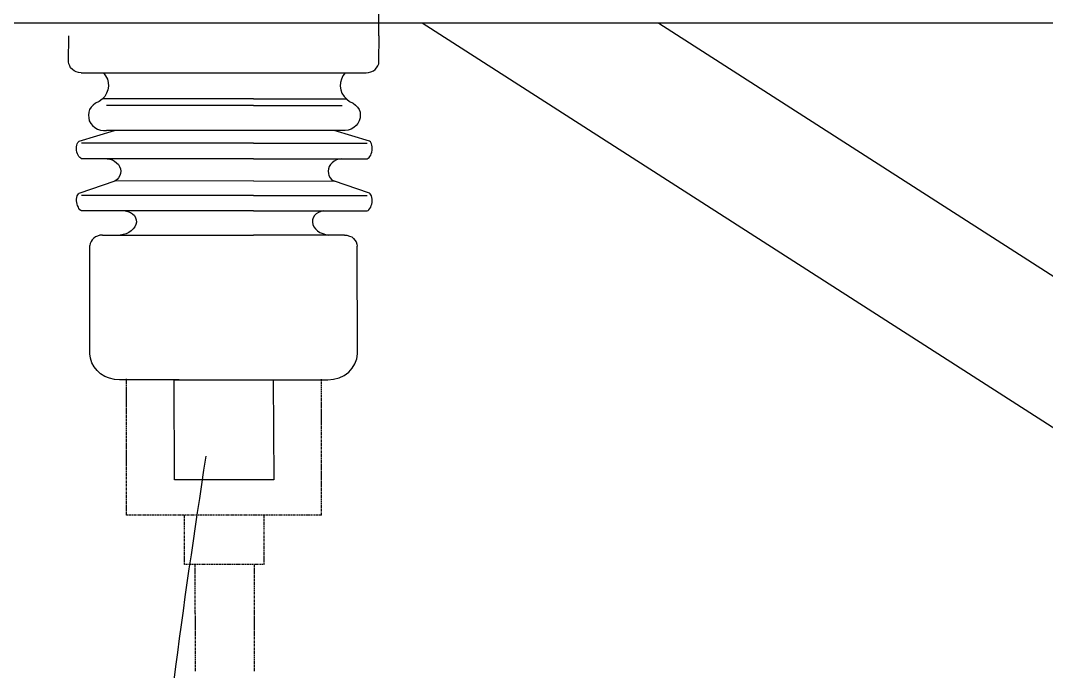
# Model space of a CAD drawing. Header units: millimetres. Extents: x 168 to 394, y 129 to 255.
# Drawn here: x 170.352 to 170.954, y 231.976 to 232.357 of the extents above; entities that cross this region are included whole.
import ezdxf

# ---------------------------------------------------------------- set-up
doc = ezdxf.new("R2010")
doc.units = ezdxf.units.MM
doc.layers.add('Redes', color=3, linetype='Continuous', lineweight=25)
doc.layers.add('Vestida del Poste', color=6, linetype='Continuous', lineweight=25)

# ---------------------------------------------------------------- blocks, each defined once
blk = doc.blocks.new('A$C68940962')
at = {"color": 1}
for p, q in [((0.6207, -0.4724), (0.6207, 0.3301)), ((-0.6219, -0.6029), (-0.6207, -0.4724)), ((0.6207, -0.4724), (0.6195, -0.6029)), ((-0.6207, -0.6136), (-0.6219, -0.6029)), ((-0.6172, -0.6231), (-0.6207, -0.6136)), ((0.6172, -0.6231), (0.6207, -0.6136)), ((0.6207, -0.6136), (0.6207, -0.6029)), ((-0.6136, -0.6338), (-0.6172, -0.6231)), ((-0.6065, -0.6421), (-0.6136, -0.6338)), ((-0.5993, -0.648), (-0.6065, -0.6421)), ((-0.591, -0.6539), (-0.5993, -0.648)), ((-0.5815, -0.6563), (-0.591, -0.6539)), ((-0.5709, -0.6575), (-0.5815, -0.6563)), ((-0.5709, -0.6575), (0, -0.6575)), ((0, -0.6575), (0.5709, -0.6575)), ((0.5709, -0.6575), (0.5804, -0.6563)), ((0.5804, -0.6563), (0.5899, -0.6539)), ((0.5899, -0.6539), (0.5993, -0.648)), ((0.5993, -0.648), (0.6065, -0.6421)), ((0.6065, -0.6421), (0.6124, -0.6338)), ((0.6124, -0.6338), (0.6172, -0.6231)), ((-0.4819, -0.6587), (-0.4735, -0.6729)), ((-0.4735, -0.6729), (-0.4664, -0.6895)), ((-0.4664, -0.6895), (-0.4629, -0.7073)), ((0.4712, -0.6895), (0.4676, -0.7073)), ((0.4771, -0.6729), (0.4712, -0.6895)), ((0.4866, -0.6587), (0.4771, -0.6729)), ((-0.4617, -0.7252), (-0.4641, -0.743)), ((-0.4629, -0.7073), (-0.4617, -0.7252)), ((0.4676, -0.7073), (0.4664, -0.7252)), ((0.4664, -0.7252), (0.4688, -0.743)), ((-0.4771, -0.7762), (-0.4878, -0.7904)), ((-0.47, -0.7608), (-0.4771, -0.7762)), ((-0.4641, -0.743), (-0.47, -0.7608)), ((0.4688, -0.743), (0.4735, -0.7608)), ((0.4735, -0.7608), (0.4819, -0.7762)), ((0.4819, -0.7762), (0.4925, -0.7904)), ((-0.5234, -0.8201), (-0.5317, -0.8308)), ((-0.5139, -0.8106), (-0.5234, -0.8201)), ((-0.4997, -0.8023), (-0.5139, -0.8106)), ((-0.4878, -0.7904), (-0.4997, -0.8023)), ((0.1187, -0.7881), (-0.4854, -0.7881)), ((0.1187, -0.8213), (-0.47, -0.8213)), ((0.1187, -0.7881), (0.4902, -0.7881)), ((0.1187, -0.8213), (0.4747, -0.8213)), ((0.4925, -0.7904), (0.5044, -0.8023)), ((0.5044, -0.8023), (0.5186, -0.8106)), ((0.5186, -0.8106), (0.5281, -0.8201)), ((0.5281, -0.8201), (0.5364, -0.8308)), ((-0.5412, -0.8557), (-0.5424, -0.8699)), ((-0.5376, -0.8426), (-0.5412, -0.8557)), ((-0.5317, -0.8308), (-0.5376, -0.8426)), ((0.5364, -0.8308), (0.5424, -0.8426)), ((0.5424, -0.8426), (0.5459, -0.8557)), ((0.5459, -0.8557), (0.5471, -0.8699)), ((-0.5424, -0.8699), (-0.5412, -0.8842)), ((-0.5412, -0.8842), (-0.5388, -0.8984)), ((-0.5388, -0.8984), (-0.5329, -0.9115)), ((0.5424, -0.8984), (0.5376, -0.9115)), ((0.5459, -0.8842), (0.5424, -0.8984)), ((0.5471, -0.8699), (0.5459, -0.8842)), ((-0.5329, -0.9115), (-0.5258, -0.9222)), ((-0.5258, -0.9222), (-0.5163, -0.9328)), ((-0.5163, -0.9328), (-0.5056, -0.94)), ((-0.5056, -0.94), (-0.4937, -0.9447)), ((-0.4937, -0.9447), (-0.4819, -0.9471)), ((0.4985, -0.9447), (0.4866, -0.9471)), ((0.5103, -0.94), (0.4985, -0.9447)), ((0.521, -0.9328), (0.5103, -0.94)), ((0.5305, -0.9222), (0.521, -0.9328)), ((0.5376, -0.9115), (0.5305, -0.9222)), ((-0.5792, -1.0005), (-0.4379, -0.9471)), ((-0.4819, -0.9471), (-0.47, -0.9471)), ((0.1187, -0.9471), (-0.47, -0.9471)), ((0.4747, -0.9471), (0.1187, -0.9471)), ((0.5839, -1.0005), (0.4427, -0.9471)), ((0.4866, -0.9471), (0.4747, -0.9471)), ((-0.5899, -1.029), (-0.5887, -1.0207)), ((-0.5887, -1.0207), (-0.5875, -1.0136)), ((-0.5875, -1.0136), (-0.5851, -1.0076)), ((-0.5851, -1.0076), (-0.5827, -1.0029)), ((-0.5827, -1.0029), (-0.5792, -1.0005)), ((0.1187, -1.0112), (-0.5697, -1.0112)), ((0.1187, -1.0112), (0.5744, -1.0112)), ((0.5875, -1.0029), (0.5839, -1.0005)), ((0.5899, -1.0076), (0.5875, -1.0029)), ((0.5922, -1.0136), (0.5899, -1.0076)), ((0.5934, -1.0207), (0.5922, -1.0136)), ((0.5946, -1.029), (0.5934, -1.0207)), ((-0.5899, -1.0373), (-0.5899, -1.029)), ((-0.5899, -1.0456), (-0.5899, -1.0373)), ((-0.5887, -1.0551), (-0.5899, -1.0456)), ((-0.5863, -1.0634), (-0.5887, -1.0551)), ((-0.5839, -1.0705), (-0.5863, -1.0634)), ((0.5887, -1.0705), (0.591, -1.0634)), ((0.591, -1.0634), (0.5934, -1.0551)), ((0.5934, -1.0551), (0.5946, -1.0456)), ((0.5946, -1.0373), (0.5946, -1.029)), ((0.5946, -1.0456), (0.5946, -1.0373)), ((-0.5804, -1.0765), (-0.5839, -1.0705)), ((-0.5768, -1.0824), (-0.5804, -1.0765)), ((-0.5732, -1.0859), (-0.5768, -1.0824)), ((-0.5697, -1.0883), (-0.5732, -1.0859)), ((0.1187, -1.0883), (-0.5697, -1.0883)), ((-0.4676, -1.0883), (-0.4569, -1.0907)), ((-0.4569, -1.0907), (-0.4462, -1.0943)), ((-0.4462, -1.0943), (-0.4379, -1.1002)), ((-0.4379, -1.1002), (-0.4296, -1.1085)), ((-0.4296, -1.1085), (-0.4225, -1.118)), ((0.1187, -1.0883), (0.5744, -1.0883)), ((0.4344, -1.1085), (0.4273, -1.1168)), ((0.4427, -1.1002), (0.4344, -1.1085)), ((0.4522, -1.0943), (0.4427, -1.1002)), ((0.4617, -1.0907), (0.4522, -1.0943)), ((0.4724, -1.0883), (0.4617, -1.0907)), ((0.5744, -1.0883), (0.578, -1.0859)), ((0.578, -1.0859), (0.5827, -1.0824)), ((0.5827, -1.0824), (0.5851, -1.0765)), ((0.5851, -1.0765), (0.5887, -1.0705)), ((-0.4225, -1.118), (-0.4178, -1.1275)), ((-0.4178, -1.1275), (-0.4142, -1.1394)), ((-0.4142, -1.1394), (-0.413, -1.15)), ((-0.413, -1.15), (-0.4142, -1.1619)), ((0.419, -1.1382), (0.4178, -1.15)), ((0.4178, -1.15), (0.419, -1.1619)), ((0.4225, -1.1275), (0.419, -1.1382)), ((0.4273, -1.1168), (0.4225, -1.1275)), ((-0.4273, -1.1916), (-0.4356, -1.1987)), ((-0.4213, -1.1833), (-0.4273, -1.1916)), ((-0.4166, -1.1726), (-0.4213, -1.1833)), ((-0.4142, -1.1619), (-0.4166, -1.1726)), ((0.419, -1.1619), (0.4213, -1.1726)), ((0.4213, -1.1726), (0.4261, -1.1833)), ((0.4261, -1.1833), (0.432, -1.1916)), ((0.432, -1.1916), (0.4391, -1.1987)), ((-0.5792, -1.2604), (-0.4356, -1.1987)), ((0.1187, -1.1987), (-0.4379, -1.1999)), ((0.1187, -1.1987), (0.4427, -1.1999)), ((0.5839, -1.2604), (0.4391, -1.1987)), ((-0.5875, -1.2747), (-0.5851, -1.2687)), ((-0.5851, -1.2687), (-0.5827, -1.264)), ((-0.5827, -1.264), (-0.5792, -1.2604)), ((0.1187, -1.2723), (-0.5697, -1.2723)), ((0.1187, -1.2723), (0.5744, -1.2723)), ((0.5863, -1.264), (0.5839, -1.2604)), ((0.5899, -1.2687), (0.5863, -1.264)), ((0.5922, -1.2747), (0.5899, -1.2687)), ((-0.5899, -1.2901), (-0.5887, -1.2818)), ((-0.5899, -1.2984), (-0.5899, -1.2901)), ((-0.5887, -1.3067), (-0.5899, -1.2984)), ((-0.5887, -1.2818), (-0.5875, -1.2747)), ((-0.5875, -1.315), (-0.5887, -1.3067)), ((-0.5863, -1.3233), (-0.5875, -1.315)), ((0.591, -1.3233), (0.5934, -1.315)), ((0.5934, -1.2818), (0.5922, -1.2747)), ((0.5946, -1.2901), (0.5934, -1.2818)), ((0.5934, -1.315), (0.5946, -1.3067)), ((0.5946, -1.2984), (0.5946, -1.2901)), ((0.5946, -1.3067), (0.5946, -1.2984)), ((-0.5827, -1.3316), (-0.5863, -1.3233)), ((-0.5804, -1.3376), (-0.5827, -1.3316)), ((-0.5768, -1.3435), (-0.5804, -1.3376)), ((-0.5732, -1.3471), (-0.5768, -1.3435)), ((-0.5697, -1.3494), (-0.5732, -1.3471)), ((0.1187, -1.3494), (-0.5697, -1.3494)), ((-0.3952, -1.3494), (-0.3845, -1.353)), ((-0.3845, -1.353), (-0.3739, -1.3577)), ((0.1187, -1.3494), (0.5744, -1.3494)), ((0.3893, -1.353), (0.3798, -1.3577)), ((0.4011, -1.3494), (0.3893, -1.353)), ((0.5744, -1.3494), (0.578, -1.3471)), ((0.578, -1.3471), (0.5815, -1.3435)), ((0.5815, -1.3435), (0.5851, -1.3376)), ((0.5851, -1.3376), (0.5887, -1.3316)), ((0.5887, -1.3316), (0.591, -1.3233)), ((-0.3739, -1.3577), (-0.3655, -1.3649)), ((-0.3655, -1.3649), (-0.3584, -1.3732)), ((-0.3584, -1.3732), (-0.3537, -1.3838)), ((-0.3537, -1.3838), (-0.3513, -1.3945)), ((-0.3513, -1.3945), (-0.3501, -1.4064)), ((0.356, -1.3945), (0.3549, -1.4064)), ((0.3584, -1.3838), (0.356, -1.3945)), ((0.3632, -1.3732), (0.3584, -1.3838)), ((0.3703, -1.3649), (0.3632, -1.3732)), ((0.3798, -1.3577), (0.3703, -1.3649)), ((-0.356, -1.4289), (-0.3632, -1.4396)), ((-0.3525, -1.4183), (-0.356, -1.4289)), ((-0.3501, -1.4064), (-0.3525, -1.4183)), ((0.3549, -1.4064), (0.3572, -1.4171)), ((0.3572, -1.4171), (0.3608, -1.4289)), ((0.3608, -1.4289), (0.3679, -1.4396)), ((-0.5139, -1.48), (-0.521, -1.4859)), ((-0.5056, -1.4752), (-0.5139, -1.48)), ((-0.4961, -1.4717), (-0.5056, -1.4752)), ((-0.4866, -1.4705), (-0.4961, -1.4717)), ((-0.4866, -1.4705), (-0.1163, -1.4705)), ((-0.4842, -1.4705), (0.1187, -1.4705)), ((-0.4035, -1.4681), (-0.4154, -1.4705)), ((-0.3917, -1.4645), (-0.4035, -1.4681)), ((-0.381, -1.4574), (-0.3917, -1.4645)), ((-0.3715, -1.4491), (-0.381, -1.4574)), ((-0.3632, -1.4396), (-0.3715, -1.4491)), ((0.4842, -1.4705), (0.1187, -1.4705)), ((0.3679, -1.4396), (0.375, -1.4491)), ((0.375, -1.4491), (0.3845, -1.4574)), ((0.3845, -1.4574), (0.3964, -1.4634)), ((0.3964, -1.4634), (0.4071, -1.4681)), ((0.4071, -1.4681), (0.4201, -1.4705)), ((0.4842, -1.4705), (0.4937, -1.4717)), ((0.4937, -1.4717), (0.5032, -1.4752)), ((0.5032, -1.4752), (0.5127, -1.48)), ((0.5127, -1.48), (0.5198, -1.4871)), ((-0.5353, -1.5132), (-0.5364, -1.5227)), ((-0.5317, -1.5025), (-0.5353, -1.5132)), ((-0.527, -1.4942), (-0.5317, -1.5025)), ((-0.521, -1.4859), (-0.527, -1.4942)), ((0.5198, -1.4871), (0.5258, -1.4954)), ((0.5258, -1.4954), (0.5305, -1.5049)), ((0.5305, -1.5049), (0.5329, -1.5156)), ((0.5329, -1.5156), (0.5341, -1.5263)), ((-0.5364, -2.0651), (-0.5364, -1.5227)), ((0.5353, -2.0651), (0.5341, -1.5263)), ((-0.5341, -2.0876), (-0.5364, -2.0651)), ((-0.5293, -2.1102), (-0.5341, -2.0876)), ((0.5258, -2.1149), (0.5329, -2.09)), ((0.5329, -2.09), (0.5353, -2.0651)), ((-0.5198, -2.1304), (-0.5293, -2.1102)), ((-0.508, -2.1482), (-0.5198, -2.1304)), ((0.5008, -2.1565), (0.5151, -2.1375)), ((0.5151, -2.1375), (0.5258, -2.1149)), ((-0.4937, -2.1648), (-0.508, -2.1482)), ((-0.4771, -2.1778), (-0.4937, -2.1648)), ((-0.4581, -2.1873), (-0.4771, -2.1778)), ((0.4629, -2.185), (0.483, -2.1731)), ((0.483, -2.1731), (0.5008, -2.1565)), ((-0.4379, -2.1933), (-0.4581, -2.1873)), ((-0.4178, -2.1956), (-0.4379, -2.1933)), ((-0.1792, -2.1956), (-0.4178, -2.1956)), ((-0.3893, -2.1956), (-0.3893, -2.1909)), ((-0.3893, -2.2016), (-0.3893, -2.198)), ((-0.3893, -2.2087), (-0.3893, -2.2039)), ((-0.3893, -2.2158), (-0.3893, -2.2111)), ((-0.3893, -2.2217), (-0.3893, -2.2182)), ((-0.197, -2.6965), (-0.1994, -2.1956)), ((-0.1994, -2.1956), (0.1199, -2.1956)), ((0.1199, -2.1956), (0.1982, -2.1956)), ((0.178, -2.1956), (0.4166, -2.1956)), ((0.1982, -2.1956), (0.2006, -2.6965)), ((0.3917, -2.1956), (0.3917, -2.1921)), ((0.3917, -2.2028), (0.3917, -2.198)), ((0.3917, -2.2087), (0.3917, -2.2051)), ((0.3917, -2.2158), (0.3917, -2.2111)), ((0.3917, -2.2229), (0.3917, -2.2182)), ((0.4166, -2.1956), (0.4403, -2.1921)), ((0.4403, -2.1921), (0.4629, -2.185)), ((-0.3893, -2.2289), (-0.3893, -2.2241)), ((-0.3893, -2.2348), (-0.3893, -2.2312)), ((-0.3893, -2.2419), (-0.3893, -2.2372)), ((-0.3893, -2.249), (-0.3893, -2.2443)), ((-0.3893, -2.255), (-0.3893, -2.2502)), ((-0.3893, -2.2621), (-0.3893, -2.2573)), ((0.3917, -2.2289), (0.3917, -2.2253)), ((0.3917, -2.236), (0.3917, -2.2312)), ((0.3917, -2.2419), (0.3917, -2.2384)), ((0.3917, -2.249), (0.3917, -2.2443)), ((0.3917, -2.2562), (0.3917, -2.2514)), ((0.3917, -2.2621), (0.3917, -2.2585)), ((-0.3893, -2.268), (-0.3893, -2.2645)), ((-0.3893, -2.2752), (-0.3893, -2.2704)), ((-0.3893, -2.2823), (-0.3893, -2.2775)), ((-0.3893, -2.2882), (-0.3893, -2.2835)), ((-0.3893, -2.2953), (-0.3893, -2.2906)), ((-0.3893, -2.3013), (-0.3893, -2.2977)), ((0.3917, -2.2692), (0.3917, -2.2645)), ((0.3917, -2.2752), (0.3917, -2.2716)), ((0.3917, -2.2823), (0.3917, -2.2775)), ((0.3917, -2.2894), (0.3917, -2.2846)), ((0.3917, -2.2953), (0.3917, -2.2906)), ((0.3917, -2.3024), (0.3917, -2.2977)), ((-0.3893, -2.3084), (-0.3893, -2.3036)), ((-0.3893, -2.3155), (-0.3893, -2.3108)), ((-0.3893, -2.3214), (-0.3893, -2.3167)), ((-0.3893, -2.3286), (-0.3893, -2.3238)), ((-0.3893, -2.3345), (-0.3893, -2.3309)), ((-0.3893, -2.3416), (-0.3893, -2.3369)), ((0.3917, -2.3084), (0.3917, -2.3048)), ((0.3917, -2.3155), (0.3917, -2.3108)), ((0.3917, -2.3226), (0.3917, -2.3179)), ((0.3917, -2.3286), (0.3917, -2.3238)), ((0.3917, -2.3357), (0.3917, -2.3309)), ((0.3917, -2.3416), (0.3917, -2.3381)), ((-0.3893, -2.3487), (-0.3893, -2.344)), ((-0.3893, -2.3547), (-0.3893, -2.3499)), ((-0.3893, -2.3618), (-0.3893, -2.357)), ((-0.3893, -2.3677), (-0.3893, -2.3642)), ((-0.3893, -2.3748), (-0.3893, -2.3701)), ((-0.3893, -2.382), (-0.3893, -2.3772)), ((-0.3893, -2.3879), (-0.3893, -2.3832)), ((0.3917, -2.3487), (0.3917, -2.344)), ((0.3917, -2.3559), (0.3917, -2.3511)), ((0.3917, -2.3618), (0.3917, -2.357)), ((0.3917, -2.3689), (0.3917, -2.3642)), ((0.3917, -2.3748), (0.3917, -2.3713)), ((0.3917, -2.382), (0.3917, -2.3772)), ((0.3917, -2.3891), (0.3917, -2.3843)), ((-0.3893, -2.395), (-0.3893, -2.3903)), ((-0.3893, -2.401), (-0.3893, -2.3974)), ((-0.3893, -2.4081), (-0.3893, -2.4033)), ((-0.3893, -2.414), (-0.3893, -2.4104)), ((-0.3893, -2.4211), (-0.3893, -2.4164)), ((-0.3893, -2.4283), (-0.3893, -2.4235)), ((0.3917, -2.395), (0.3917, -2.3903)), ((0.3917, -2.4021), (0.3917, -2.3974)), ((0.3917, -2.4081), (0.3917, -2.4045)), ((0.3917, -2.4152), (0.3917, -2.4104)), ((0.3917, -2.4211), (0.3917, -2.4176)), ((0.3917, -2.4283), (0.3917, -2.4235)), ((-0.3893, -2.4342), (-0.3893, -2.4306)), ((-0.3893, -2.4413), (-0.3893, -2.4366)), ((-0.3893, -2.4472), (-0.3893, -2.4437)), ((-0.3893, -2.4544), (-0.3893, -2.4496)), ((-0.3893, -2.4615), (-0.3893, -2.4567)), ((-0.3893, -2.4674), (-0.3893, -2.4627)), ((0.3917, -2.4354), (0.3917, -2.4306)), ((0.3917, -2.4413), (0.3917, -2.4377)), ((0.3917, -2.4484), (0.3917, -2.4437)), ((0.3917, -2.4544), (0.3917, -2.4508)), ((0.3917, -2.4615), (0.3917, -2.4567)), ((0.3917, -2.4686), (0.3917, -2.4639)), ((-0.3893, -2.4745), (-0.3893, -2.4698)), ((-0.3893, -2.4805), (-0.3893, -2.4769)), ((-0.3893, -2.4876), (-0.3893, -2.4828)), ((-0.3893, -2.4947), (-0.3893, -2.49)), ((-0.3893, -2.5006), (-0.3893, -2.4959)), ((-0.3893, -2.5078), (-0.3893, -2.503)), ((0.3917, -2.4745), (0.3917, -2.471)), ((0.3917, -2.4817), (0.3917, -2.4769)), ((0.3917, -2.4876), (0.3917, -2.484)), ((0.3917, -2.4947), (0.3917, -2.49)), ((0.3917, -2.5018), (0.3917, -2.4971)), ((0.3917, -2.5078), (0.3917, -2.503)), ((-0.3893, -2.5137), (-0.3893, -2.5101)), ((-0.3893, -2.5208), (-0.3893, -2.5161)), ((-0.3893, -2.5279), (-0.3893, -2.5232)), ((-0.3893, -2.5339), (-0.3893, -2.5291)), ((-0.3893, -2.541), (-0.3893, -2.5363)), ((-0.3893, -2.5469), (-0.3893, -2.5434)), ((0.3917, -2.5149), (0.3917, -2.5101)), ((0.3917, -2.5208), (0.3917, -2.5173)), ((0.3917, -2.5279), (0.3917, -2.5232)), ((0.3917, -2.5351), (0.3917, -2.5303)), ((0.3917, -2.541), (0.3917, -2.5363)), ((0.3917, -2.5481), (0.3917, -2.5434)), ((-0.3893, -2.5541), (-0.3893, -2.5493)), ((-0.3893, -2.5612), (-0.3893, -2.5564)), ((-0.3893, -2.5671), (-0.3893, -2.5624)), ((-0.3893, -2.5742), (-0.3893, -2.5695)), ((-0.3893, -2.5802), (-0.3893, -2.5766)), ((-0.3893, -2.5873), (-0.3893, -2.5825)), ((-0.3893, -2.5944), (-0.3893, -2.5897)), ((0.3917, -2.5541), (0.3917, -2.5505)), ((0.3917, -2.5612), (0.3917, -2.5564)), ((0.3917, -2.5683), (0.3917, -2.5636)), ((0.3917, -2.5742), (0.3917, -2.5695)), ((0.3917, -2.5814), (0.3917, -2.5766)), ((0.3917, -2.5873), (0.3917, -2.5837)), ((0.3917, -2.5944), (0.3917, -2.5897)), ((-0.3893, -2.6003), (-0.3893, -2.5956)), ((-0.3893, -2.6075), (-0.3893, -2.6027)), ((-0.3893, -2.6134), (-0.3893, -2.6098)), ((-0.3893, -2.6205), (-0.3893, -2.6158)), ((-0.3893, -2.6265), (-0.3893, -2.6229)), ((-0.3893, -2.6336), (-0.3893, -2.6288)), ((0.3917, -2.6015), (0.3917, -2.5968)), ((0.3917, -2.6075), (0.3917, -2.6027)), ((0.3917, -2.6146), (0.3917, -2.6098)), ((0.3917, -2.6205), (0.3917, -2.617)), ((0.3917, -2.6276), (0.3917, -2.6229)), ((0.3917, -2.6336), (0.3917, -2.63)), ((-0.3893, -2.6407), (-0.3893, -2.6359)), ((-0.3893, -2.6466), (-0.3893, -2.6431)), ((-0.3893, -2.6537), (-0.3893, -2.649)), ((-0.3893, -2.6597), (-0.3893, -2.6561)), ((-0.3893, -2.6668), (-0.3893, -2.6621)), ((-0.3893, -2.6739), (-0.3893, -2.6692)), ((0.3917, -2.6407), (0.3917, -2.6359)), ((0.3917, -2.6478), (0.3917, -2.6431)), ((0.3917, -2.6537), (0.3917, -2.6502)), ((0.3917, -2.6609), (0.3917, -2.6561)), ((0.3917, -2.6668), (0.3917, -2.6632)), ((0.3917, -2.6739), (0.3917, -2.6692)), ((-0.3893, -2.6799), (-0.3893, -2.6751)), ((-0.3893, -2.687), (-0.3893, -2.6822)), ((-0.3893, -2.6929), (-0.3893, -2.6894)), ((-0.3893, -2.7), (-0.3893, -2.6953)), ((-0.3893, -2.7072), (-0.3893, -2.7024)), ((-0.3893, -2.7131), (-0.3893, -2.7083)), ((0.2006, -2.6965), (-0.197, -2.6965)), ((0.2006, -2.6965), (0.1199, -2.6965)), ((0.3917, -2.681), (0.3917, -2.6763)), ((0.3917, -2.687), (0.3917, -2.6834)), ((0.3917, -2.6941), (0.3917, -2.6894)), ((0.3917, -2.7), (0.3917, -2.6965)), ((0.3917, -2.7072), (0.3917, -2.7024)), ((0.3917, -2.7143), (0.3917, -2.7095)), ((-0.3893, -2.7202), (-0.3893, -2.7155)), ((-0.3893, -2.7261), (-0.3893, -2.7226)), ((-0.3893, -2.7333), (-0.3893, -2.7285)), ((-0.3893, -2.7404), (-0.3893, -2.7356)), ((-0.3893, -2.7463), (-0.3893, -2.7416)), ((-0.3893, -2.7534), (-0.3893, -2.7487)), ((0.3917, -2.7202), (0.3917, -2.7155)), ((0.3917, -2.7273), (0.3917, -2.7226)), ((0.3917, -2.7333), (0.3917, -2.7297)), ((0.3917, -2.7404), (0.3917, -2.7356)), ((0.3917, -2.7475), (0.3917, -2.7428)), ((0.3917, -2.7534), (0.3917, -2.7487)), ((-0.3893, -2.7594), (-0.3893, -2.7558)), ((-0.3893, -2.7665), (-0.3893, -2.7618)), ((-0.3893, -2.7736), (-0.3893, -2.7689)), ((-0.3893, -2.7796), (-0.3893, -2.7748)), ((-0.3893, -2.7867), (-0.3893, -2.7819)), ((-0.3893, -2.7926), (-0.3893, -2.789)), ((-0.3893, -2.7997), (-0.3893, -2.795)), ((0.3917, -2.7606), (0.3917, -2.7558)), ((0.3917, -2.7665), (0.3917, -2.7629)), ((0.3917, -2.7736), (0.3917, -2.7689)), ((0.3917, -2.7807), (0.3917, -2.776)), ((0.3917, -2.7867), (0.3917, -2.7819)), ((0.3917, -2.7938), (0.3917, -2.789)), ((-0.3893, -2.8057), (-0.3893, -2.8021)), ((-0.3893, -2.8128), (-0.3893, -2.808)), ((-0.3893, -2.8199), (-0.3893, -2.8152)), ((-0.3893, -2.8258), (-0.3893, -2.8223)), ((-0.3893, -2.833), (-0.3893, -2.8282)), ((-0.3893, -2.8389), (-0.3893, -2.8353)), ((0.3917, -2.7997), (0.3917, -2.7962)), ((0.3917, -2.8068), (0.3917, -2.8021)), ((0.3917, -2.814), (0.3917, -2.8092)), ((0.3917, -2.8199), (0.3917, -2.8152)), ((0.3917, -2.827), (0.3917, -2.8223)), ((0.3917, -2.833), (0.3917, -2.8294)), ((0.3917, -2.8401), (0.3917, -2.8353)), ((-0.3893, -2.846), (-0.3893, -2.8413)), ((-0.3893, -2.8531), (-0.3893, -2.8484)), ((-0.3893, -2.8591), (-0.3893, -2.8555)), ((-0.3893, -2.8662), (-0.3893, -2.8614)), ((-0.3893, -2.8721), (-0.3893, -2.8686)), ((-0.3845, -2.8721), (-0.3893, -2.8721)), ((-0.3774, -2.8721), (-0.3822, -2.8721)), ((-0.3715, -2.8721), (-0.3762, -2.8721)), ((-0.3644, -2.8721), (-0.3691, -2.8721)), ((-0.3584, -2.8721), (-0.362, -2.8721)), ((-0.3513, -2.8721), (-0.356, -2.8721)), ((-0.3454, -2.8721), (-0.3489, -2.8721)), ((-0.3382, -2.8721), (-0.343, -2.8721)), ((-0.3311, -2.8721), (-0.3359, -2.8721)), ((-0.3252, -2.8721), (-0.3288, -2.8721)), ((-0.3181, -2.8721), (-0.3228, -2.8721)), ((-0.3121, -2.8721), (-0.3157, -2.8721)), ((-0.305, -2.8721), (-0.3098, -2.8721)), ((-0.2979, -2.8721), (-0.3026, -2.8721)), ((-0.292, -2.8721), (-0.2955, -2.8721)), ((-0.2848, -2.8721), (-0.2896, -2.8721)), ((-0.2789, -2.8721), (-0.2825, -2.8721)), ((-0.2718, -2.8721), (-0.2765, -2.8721)), ((-0.2647, -2.8721), (-0.2694, -2.8721)), ((-0.2587, -2.8721), (-0.2635, -2.8721)), ((-0.2516, -2.8721), (-0.2564, -2.8721)), ((-0.2457, -2.8721), (-0.2492, -2.8721)), ((-0.2386, -2.8721), (-0.2433, -2.8721)), ((-0.2314, -2.8721), (-0.2362, -2.8721)), ((-0.2255, -2.8721), (-0.2302, -2.8721)), ((-0.2184, -2.8721), (-0.2231, -2.8721)), ((-0.2124, -2.8721), (-0.216, -2.8721)), ((-0.2053, -2.8721), (-0.2101, -2.8721)), ((-0.1982, -2.8721), (-0.2029, -2.8721)), ((-0.1923, -2.8721), (-0.197, -2.8721)), ((-0.1851, -2.8721), (-0.1899, -2.8721)), ((-0.1792, -2.8721), (-0.1828, -2.8721)), ((-0.1721, -2.8721), (-0.1768, -2.8721)), ((-0.165, -2.8721), (-0.1697, -2.8721)), ((-0.159, -2.8721), (-0.1638, -2.8721)), ((-0.1578, -2.8757), (-0.1578, -2.8721)), ((-0.1519, -2.8721), (-0.1567, -2.8721)), ((-0.146, -2.8721), (-0.1495, -2.8721)), ((-0.1389, -2.8721), (-0.1436, -2.8721)), ((-0.1329, -2.8721), (-0.1365, -2.8721)), ((-0.1258, -2.8721), (-0.1306, -2.8721)), ((-0.1187, -2.8721), (-0.1234, -2.8721)), ((-0.1127, -2.8721), (-0.1163, -2.8721)), ((-0.1056, -2.8721), (-0.1104, -2.8721)), ((-0.0997, -2.8721), (-0.1033, -2.8721)), ((-0.0926, -2.8721), (-0.0973, -2.8721)), ((-0.0855, -2.8721), (-0.0902, -2.8721)), ((-0.0795, -2.8721), (-0.0831, -2.8721)), ((-0.0724, -2.8721), (-0.0771, -2.8721)), ((-0.0665, -2.8721), (-0.07, -2.8721)), ((-0.0593, -2.8721), (-0.0641, -2.8721)), ((-0.0522, -2.8721), (-0.057, -2.8721)), ((-0.0463, -2.8721), (-0.051, -2.8721)), ((-0.0392, -2.8721), (-0.0439, -2.8721)), ((-0.0332, -2.8721), (-0.0368, -2.8721)), ((-0.0261, -2.8721), (-0.0309, -2.8721)), ((-0.019, -2.8721), (-0.0237, -2.8721)), ((-0.0131, -2.8721), (-0.0178, -2.8721)), ((-0.0059, -2.8721), (-0.0107, -2.8721)), ((0, -2.8721), (-0.0036, -2.8721)), ((0.0071, -2.8721), (0.0024, -2.8721)), ((0.0142, -2.8721), (0.0095, -2.8721)), ((0.0202, -2.8721), (0.0154, -2.8721)), ((0.0273, -2.8721), (0.0225, -2.8721)), ((0.0332, -2.8721), (0.0297, -2.8721)), ((0.0404, -2.8721), (0.0356, -2.8721)), ((0.0475, -2.8721), (0.0427, -2.8721)), ((0.0534, -2.8721), (0.0487, -2.8721)), ((0.0605, -2.8721), (0.0558, -2.8721)), ((0.0665, -2.8721), (0.0629, -2.8721)), ((0.0736, -2.8721), (0.0688, -2.8721)), ((0.0795, -2.8721), (0.076, -2.8721)), ((0.0866, -2.8721), (0.0819, -2.8721)), ((0.0938, -2.8721), (0.089, -2.8721)), ((0.0997, -2.8721), (0.0961, -2.8721)), ((0.1068, -2.8721), (0.1021, -2.8721)), ((0.1127, -2.8721), (0.1092, -2.8721)), ((0.1199, -2.8721), (0.1151, -2.8721)), ((0.127, -2.8721), (0.1222, -2.8721)), ((0.1329, -2.8721), (0.1282, -2.8721)), ((0.14, -2.8721), (0.1353, -2.8721)), ((0.146, -2.8721), (0.1424, -2.8721)), ((0.1531, -2.8721), (0.1484, -2.8721)), ((0.1602, -2.8721), (0.1555, -2.8721)), ((0.1614, -2.8757), (0.1614, -2.8721)), ((0.1662, -2.8721), (0.1614, -2.8721)), ((0.1733, -2.8721), (0.1685, -2.8721)), ((0.1792, -2.8721), (0.1757, -2.8721)), ((0.1863, -2.8721), (0.1816, -2.8721)), ((0.1935, -2.8721), (0.1887, -2.8721)), ((0.1994, -2.8721), (0.1946, -2.8721)), ((0.2065, -2.8721), (0.2018, -2.8721)), ((0.2124, -2.8721), (0.2089, -2.8721)), ((0.2196, -2.8721), (0.2148, -2.8721)), ((0.2267, -2.8721), (0.2219, -2.8721)), ((0.2326, -2.8721), (0.2279, -2.8721)), ((0.2397, -2.8721), (0.235, -2.8721)), ((0.2457, -2.8721), (0.2421, -2.8721)), ((0.2528, -2.8721), (0.248, -2.8721)), ((0.2599, -2.8721), (0.2552, -2.8721)), ((0.2658, -2.8721), (0.2611, -2.8721)), ((0.273, -2.8721), (0.2682, -2.8721)), ((0.2789, -2.8721), (0.2753, -2.8721)), ((0.286, -2.8721), (0.2813, -2.8721)), ((0.292, -2.8721), (0.2884, -2.8721)), ((0.2991, -2.8721), (0.2943, -2.8721)), ((0.3062, -2.8721), (0.3015, -2.8721)), ((0.3121, -2.8721), (0.3086, -2.8721)), ((0.3193, -2.8721), (0.3145, -2.8721)), ((0.3252, -2.8721), (0.3216, -2.8721)), ((0.3323, -2.8721), (0.3276, -2.8721)), ((0.3394, -2.8721), (0.3347, -2.8721)), ((0.3454, -2.8721), (0.3406, -2.8721)), ((0.3525, -2.8721), (0.3477, -2.8721)), ((0.3584, -2.8721), (0.3549, -2.8721)), ((0.3655, -2.8721), (0.3608, -2.8721)), ((0.3727, -2.8721), (0.3679, -2.8721)), ((0.3786, -2.8721), (0.3739, -2.8721)), ((0.3857, -2.8721), (0.381, -2.8721)), ((0.3917, -2.8721), (0.3881, -2.8721)), ((0.3917, -2.846), (0.3917, -2.8425)), ((0.3917, -2.8531), (0.3917, -2.8484)), ((0.3917, -2.8603), (0.3917, -2.8555)), ((0.3917, -2.8662), (0.3917, -2.8626)), ((0.3917, -2.8721), (0.3917, -2.8686)), ((-0.1578, -2.8828), (-0.1578, -2.8781)), ((-0.1578, -2.8887), (-0.1578, -2.884)), ((-0.1578, -2.8959), (-0.1578, -2.8911)), ((-0.1578, -2.9018), (-0.1578, -2.8982)), ((-0.1578, -2.9089), (-0.1578, -2.9042)), ((-0.1578, -2.916), (-0.1578, -2.9113)), ((-0.1578, -2.922), (-0.1578, -2.9172)), ((0.1614, -2.8828), (0.1614, -2.8781)), ((0.1614, -2.8887), (0.1614, -2.884)), ((0.1614, -2.8959), (0.1614, -2.8911)), ((0.1614, -2.9018), (0.1614, -2.8982)), ((0.1614, -2.9089), (0.1614, -2.9042)), ((0.1614, -2.916), (0.1614, -2.9113)), ((0.1614, -2.922), (0.1614, -2.9172)), ((-0.1578, -2.9291), (-0.1578, -2.9243)), ((-0.1578, -2.935), (-0.1578, -2.9315)), ((-0.1578, -2.9421), (-0.1578, -2.9374)), ((-0.1578, -2.9481), (-0.1578, -2.9445)), ((-0.1578, -2.9552), (-0.1578, -2.9505)), ((-0.1578, -2.9623), (-0.1578, -2.9576)), ((0.1614, -2.9291), (0.1614, -2.9243)), ((0.1614, -2.935), (0.1614, -2.9315)), ((0.1614, -2.9421), (0.1614, -2.9374)), ((0.1614, -2.9481), (0.1614, -2.9445)), ((0.1614, -2.9552), (0.1614, -2.9505)), ((0.1614, -2.9623), (0.1614, -2.9576)), ((-0.1578, -2.9683), (-0.1578, -2.9647)), ((-0.1578, -2.9754), (-0.1578, -2.9706)), ((-0.1578, -2.9813), (-0.1578, -2.9778)), ((-0.1578, -2.9884), (-0.1578, -2.9837)), ((-0.1578, -2.9956), (-0.1578, -2.9908)), ((-0.1578, -3.0015), (-0.1578, -2.9979)), ((0.1614, -2.9683), (0.1614, -2.9647)), ((0.1614, -2.9754), (0.1614, -2.9706)), ((0.1614, -2.9813), (0.1614, -2.9778)), ((0.1614, -2.9884), (0.1614, -2.9837)), ((0.1614, -2.9956), (0.1614, -2.9908)), ((0.1614, -3.0015), (0.1614, -2.9979)), ((-0.1578, -3.0086), (-0.1578, -3.0039)), ((-0.1578, -3.0145), (-0.1578, -3.011)), ((-0.1578, -3.0217), (-0.1578, -3.0169)), ((-0.1578, -3.0288), (-0.1578, -3.024)), ((-0.1578, -3.0347), (-0.1578, -3.03)), ((-0.1578, -3.0418), (-0.1578, -3.0371)), ((0.1614, -3.0086), (0.1614, -3.0039)), ((0.1614, -3.0145), (0.1614, -3.011)), ((0.1614, -3.0217), (0.1614, -3.0169)), ((0.1614, -3.0288), (0.1614, -3.024)), ((0.1614, -3.0347), (0.1614, -3.03)), ((0.1614, -3.0418), (0.1614, -3.0371)), ((-0.1578, -3.0478), (-0.1578, -3.0442)), ((-0.1578, -3.0549), (-0.1578, -3.0501)), ((-0.1578, -3.062), (-0.1578, -3.0573)), ((-0.1578, -3.068), (-0.1578, -3.0632)), ((-0.1578, -3.0751), (-0.1578, -3.0703)), ((-0.1578, -3.081), (-0.1578, -3.0774)), ((0.1614, -3.0478), (0.1614, -3.0442)), ((0.1614, -3.0549), (0.1614, -3.0501)), ((0.1614, -3.062), (0.1614, -3.0573)), ((0.1614, -3.068), (0.1614, -3.0632)), ((0.1614, -3.0751), (0.1614, -3.0703)), ((0.1614, -3.081), (0.1614, -3.0774)), ((-0.1578, -3.0881), (-0.1578, -3.0834)), ((-0.1578, -3.0952), (-0.1578, -3.0905)), ((-0.1578, -3.1012), (-0.1578, -3.0964)), ((-0.1578, -3.1083), (-0.1578, -3.1036)), ((-0.1578, -3.1142), (-0.1578, -3.1107)), ((-0.1578, -3.1202), (-0.1578, -3.1166)), ((-0.1555, -3.1202), (-0.1578, -3.1202)), ((-0.1484, -3.1202), (-0.1531, -3.1202)), ((-0.1424, -3.1202), (-0.146, -3.1202)), ((-0.1353, -3.1202), (-0.14, -3.1202)), ((-0.1294, -3.1202), (-0.1329, -3.1202)), ((-0.1222, -3.1202), (-0.127, -3.1202)), ((-0.1151, -3.1202), (-0.1199, -3.1202)), ((-0.1151, -3.1225), (-0.1151, -3.1202)), ((-0.1092, -3.1202), (-0.1127, -3.1202)), ((-0.1021, -3.1202), (-0.1068, -3.1202)), ((-0.0961, -3.1202), (-0.0997, -3.1202)), ((-0.089, -3.1202), (-0.0938, -3.1202)), ((-0.0819, -3.1202), (-0.0866, -3.1202)), ((-0.076, -3.1202), (-0.0795, -3.1202)), ((-0.0688, -3.1202), (-0.0736, -3.1202)), ((-0.0629, -3.1202), (-0.0665, -3.1202)), ((-0.0558, -3.1202), (-0.0605, -3.1202)), ((-0.0487, -3.1202), (-0.0534, -3.1202)), ((-0.0427, -3.1202), (-0.0475, -3.1202)), ((-0.0356, -3.1202), (-0.0404, -3.1202)), ((-0.0297, -3.1202), (-0.0332, -3.1202)), ((-0.0225, -3.1202), (-0.0273, -3.1202)), ((-0.0154, -3.1202), (-0.0202, -3.1202)), ((-0.0095, -3.1202), (-0.0142, -3.1202)), ((-0.0024, -3.1202), (-0.0071, -3.1202)), ((0.0036, -3.1202), (0, -3.1202)), ((0.0107, -3.1202), (0.0059, -3.1202)), ((0.0178, -3.1202), (0.0131, -3.1202)), ((0.0237, -3.1202), (0.019, -3.1202)), ((0.0309, -3.1202), (0.0261, -3.1202)), ((0.0368, -3.1202), (0.0332, -3.1202)), ((0.0439, -3.1202), (0.0392, -3.1202)), ((0.051, -3.1202), (0.0463, -3.1202)), ((0.057, -3.1202), (0.0522, -3.1202)), ((0.0641, -3.1202), (0.0593, -3.1202)), ((0.07, -3.1202), (0.0665, -3.1202)), ((0.0771, -3.1202), (0.0724, -3.1202)), ((0.0831, -3.1202), (0.0795, -3.1202)), ((0.0902, -3.1202), (0.0855, -3.1202)), ((0.0973, -3.1202), (0.0926, -3.1202)), ((0.1033, -3.1202), (0.0997, -3.1202)), ((0.1104, -3.1202), (0.1056, -3.1202)), ((0.1163, -3.1202), (0.1127, -3.1202)), ((0.1234, -3.1202), (0.1187, -3.1202)), ((0.1211, -3.1202), (0.1211, -3.1225)), ((0.1306, -3.1202), (0.1258, -3.1202)), ((0.1365, -3.1202), (0.1329, -3.1202)), ((0.1436, -3.1202), (0.1389, -3.1202)), ((0.1495, -3.1202), (0.146, -3.1202)), ((0.1567, -3.1202), (0.1519, -3.1202)), ((0.1614, -3.1202), (0.159, -3.1202)), ((0.1614, -3.0881), (0.1614, -3.0834)), ((0.1614, -3.0952), (0.1614, -3.0905)), ((0.1614, -3.1012), (0.1614, -3.0964)), ((0.1614, -3.1083), (0.1614, -3.1036)), ((0.1614, -3.1142), (0.1614, -3.1107)), ((0.1614, -3.1202), (0.1614, -3.1166)), ((-0.1151, -3.1297), (-0.1151, -3.1249)), ((-0.1151, -3.1356), (-0.1151, -3.132)), ((-0.1151, -3.1427), (-0.1151, -3.138)), ((-0.1151, -3.1498), (-0.1151, -3.1451)), ((-0.1151, -3.1558), (-0.1151, -3.151)), ((-0.1151, -3.1629), (-0.1151, -3.1582)), ((-0.1151, -3.1688), (-0.1151, -3.1653)), ((0.1211, -3.1249), (0.1211, -3.1297)), ((0.1211, -3.132), (0.1211, -3.1356)), ((0.1211, -3.138), (0.1211, -3.1427)), ((0.1211, -3.1451), (0.1211, -3.1498)), ((0.1211, -3.151), (0.1211, -3.1558)), ((0.1211, -3.1582), (0.1211, -3.1629)), ((0.1211, -3.1653), (0.1211, -3.1688)), ((-0.1151, -3.176), (-0.1151, -3.1712)), ((-0.1151, -3.1831), (-0.1151, -3.1783)), ((-0.1151, -3.189), (-0.1151, -3.1843)), ((-0.1151, -3.1961), (-0.1151, -3.1914)), ((-0.1151, -3.2021), (-0.1151, -3.1985)), ((-0.1151, -3.2092), (-0.1151, -3.2044)), ((0.1211, -3.1712), (0.1211, -3.176)), ((0.1211, -3.1783), (0.1211, -3.1831)), ((0.1211, -3.1843), (0.1211, -3.189)), ((0.1211, -3.1914), (0.1211, -3.1961)), ((0.1211, -3.1985), (0.1211, -3.2021)), ((0.1211, -3.2044), (0.1211, -3.2092)), ((-0.1151, -3.2163), (-0.1151, -3.2116)), ((-0.1151, -3.2222), (-0.1151, -3.2175)), ((-0.1151, -3.2294), (-0.1151, -3.2246)), ((-0.1151, -3.2353), (-0.1151, -3.2317)), ((-0.1151, -3.2424), (-0.1151, -3.2377)), ((-0.1151, -3.2495), (-0.1151, -3.2448)), ((0.1211, -3.2116), (0.1211, -3.2163)), ((0.1211, -3.2175), (0.1211, -3.2222)), ((0.1211, -3.2246), (0.1211, -3.2294)), ((0.1211, -3.2317), (0.1211, -3.2353)), ((0.1211, -3.2377), (0.1211, -3.2424)), ((0.1211, -3.2448), (0.1211, -3.2495)), ((-0.1151, -3.2555), (-0.1151, -3.2507)), ((-0.1151, -3.2626), (-0.1151, -3.2578)), ((-0.1151, -3.2685), (-0.1151, -3.265)), ((-0.1151, -3.2756), (-0.1151, -3.2709)), ((-0.1151, -3.2816), (-0.1151, -3.278)), ((-0.1151, -3.2887), (-0.1151, -3.284)), ((0.1211, -3.2507), (0.1211, -3.2555)), ((0.1211, -3.2578), (0.1211, -3.2626)), ((0.1211, -3.265), (0.1211, -3.2685)), ((0.1211, -3.2709), (0.1211, -3.2756)), ((0.1211, -3.278), (0.1211, -3.2816)), ((0.1211, -3.284), (0.1211, -3.2887)), ((-0.1151, -3.2958), (-0.1151, -3.2911)), ((-0.1151, -3.3018), (-0.1151, -3.2982)), ((-0.1151, -3.3089), (-0.1151, -3.3041)), ((-0.1151, -3.3148), (-0.1151, -3.3113)), ((-0.1151, -3.3219), (-0.1151, -3.3172)), ((-0.1151, -3.3291), (-0.1151, -3.3243)), ((0.1211, -3.2911), (0.1211, -3.2958)), ((0.1211, -3.2982), (0.1211, -3.3018)), ((0.1211, -3.3041), (0.1211, -3.3089)), ((0.1211, -3.3113), (0.1211, -3.3148)), ((0.1211, -3.3172), (0.1211, -3.3219)), ((0.1211, -3.3243), (0.1211, -3.3291)), ((-0.1151, -3.335), (-0.1151, -3.3314)), ((-0.1151, -3.3421), (-0.1151, -3.3374)), ((-0.1151, -3.348), (-0.1151, -3.3445)), ((-0.1151, -3.3552), (-0.1151, -3.3504)), ((-0.1151, -3.3623), (-0.1151, -3.3575)), ((-0.1139, -3.3682), (-0.1151, -3.3635)), ((-0.1139, -3.3753), (-0.1139, -3.3706)), ((0.1211, -3.3314), (0.1211, -3.335)), ((0.1211, -3.3374), (0.1211, -3.3421)), ((0.1211, -3.3445), (0.1211, -3.348)), ((0.1211, -3.3504), (0.1211, -3.3552)), ((0.1211, -3.3575), (0.1211, -3.3623)), ((0.1211, -3.3635), (0.1211, -3.3682)), ((0.1211, -3.3706), (0.1211, -3.3753)), ((-0.1139, -3.3813), (-0.1139, -3.3777)), ((-0.1139, -3.3884), (-0.1139, -3.3836)), ((-0.1139, -3.3955), (-0.1139, -3.3908)), ((-0.1139, -3.4015), (-0.1139, -3.3967)), ((-0.1139, -3.4086), (-0.1139, -3.4038)), ((-0.1139, -3.4145), (-0.1139, -3.4109)), ((0.1211, -3.3777), (0.1211, -3.3813)), ((0.1211, -3.3836), (0.1211, -3.3884)), ((0.1211, -3.3908), (0.1211, -3.3955)), ((0.1211, -3.3967), (0.1211, -3.4015)), ((0.1211, -3.4038), (0.1211, -3.4086)), ((0.1211, -3.4109), (0.1211, -3.4145)), ((-0.1139, -3.4216), (-0.1139, -3.4169)), ((-0.1139, -3.4287), (-0.1139, -3.424)), ((-0.1139, -3.4347), (-0.1139, -3.4299)), ((-0.1139, -3.4418), (-0.1139, -3.4371)), ((-0.1139, -3.4477), (-0.1139, -3.4442)), ((-0.1139, -3.4549), (-0.1139, -3.4501)), ((0.1211, -3.4169), (0.1211, -3.4216)), ((0.1211, -3.424), (0.1211, -3.4287)), ((0.1211, -3.4299), (0.1211, -3.4347)), ((0.1222, -3.4371), (0.1222, -3.4418)), ((0.1222, -3.4442), (0.1222, -3.4477)), ((0.1222, -3.4501), (0.1222, -3.4549)), ((-0.1139, -3.462), (-0.1139, -3.4572)), ((-0.1139, -3.4679), (-0.1139, -3.4632)), ((-0.1139, -3.475), (-0.1139, -3.4703)), ((-0.1139, -3.481), (-0.1139, -3.4774)), ((-0.1139, -3.4881), (-0.1139, -3.4833)), ((-0.1139, -3.494), (-0.1139, -3.4905)), ((0.1222, -3.4572), (0.1222, -3.462)), ((0.1222, -3.4632), (0.1222, -3.4679)), ((0.1222, -3.4703), (0.1222, -3.475)), ((0.1222, -3.4774), (0.1222, -3.481)), ((0.1222, -3.4833), (0.1222, -3.4881)), ((0.1222, -3.4905), (0.1222, -3.494)), ((-0.1139, -3.5011), (-0.1139, -3.4964)), ((-0.1139, -3.5083), (-0.1139, -3.5035)), ((-0.1139, -3.5142), (-0.1139, -3.5106)), ((-0.1139, -3.5213), (-0.1139, -3.5166)), ((-0.1139, -3.5273), (-0.1139, -3.5237)), ((-0.1139, -3.5344), (-0.1139, -3.5296)), ((0.1222, -3.4964), (0.1222, -3.5011)), ((0.1222, -3.5035), (0.1222, -3.5083)), ((0.1222, -3.5106), (0.1222, -3.5142)), ((0.1222, -3.5166), (0.1222, -3.5213)), ((0.1222, -3.5237), (0.1222, -3.5273)), ((0.1222, -3.5296), (0.1222, -3.5344)), ((-0.1139, -3.5415), (-0.1139, -3.5367)), ((-0.1139, -3.5474), (-0.1139, -3.5439)), ((-0.1139, -3.5546), (-0.1139, -3.5498)), ((-0.1139, -3.5605), (-0.1139, -3.5569)), ((-0.1139, -3.5676), (-0.1139, -3.5629)), ((-0.1139, -3.5747), (-0.1139, -3.57)), ((-0.1139, -3.5807), (-0.1139, -3.5759)), ((0.1222, -3.5367), (0.1222, -3.5415)), ((0.1222, -3.5439), (0.1222, -3.5474)), ((0.1222, -3.5498), (0.1222, -3.5546)), ((0.1222, -3.5569), (0.1222, -3.5605)), ((0.1222, -3.5629), (0.1222, -3.5676)), ((0.1222, -3.57), (0.1222, -3.5747)), ((0.1222, -3.5759), (0.1222, -3.5807)), ((-0.1139, -3.5878), (-0.1139, -3.583)), ((-0.1139, -3.5937), (-0.1139, -3.5902)), ((-0.1139, -3.6008), (-0.1139, -3.5961)), ((-0.1139, -3.608), (-0.1139, -3.6032)), ((-0.1139, -3.6139), (-0.1139, -3.6091)), ((-0.1139, -3.621), (-0.1139, -3.6163)), ((0.1222, -3.583), (0.1222, -3.5878)), ((0.1222, -3.5902), (0.1222, -3.5937)), ((0.1222, -3.5961), (0.1222, -3.6008)), ((0.1222, -3.6032), (0.1222, -3.608)), ((0.1222, -3.6091), (0.1222, -3.6139)), ((0.1222, -3.6163), (0.1222, -3.621)), ((-0.1139, -3.6269), (-0.1139, -3.6234)), ((-0.1139, -3.6341), (-0.1139, -3.6293)), ((-0.1139, -3.6412), (-0.1139, -3.6364)), ((-0.1139, -3.6471), (-0.1139, -3.6424)), ((-0.1139, -3.6542), (-0.1139, -3.6495)), ((0.1222, -3.6234), (0.1222, -3.6269)), ((0.1222, -3.6293), (0.1222, -3.6341)), ((0.1222, -3.6364), (0.1222, -3.6412)), ((0.1222, -3.6424), (0.1222, -3.6471)), ((0.1222, -3.6495), (0.1222, -3.6542))]:
    blk.add_line(p, q, dxfattribs=at)
blk = doc.blocks.new('A$C635864E5')
at = {"layer": 'Redes'}
for points in [[(-53.5716, 117.5872, -0.0009), (-53.869, 118.7202, -0.0009), (-54.4274, 119.8242, -0.0009), (-55.3952, 120.2893, -0.0009), (-56.9473, 120.2167, -0.0009), (-57.9101, 120.2676, -0.0009), (-59.0705, 120.1587, -0.0009), (-60.0969, 120.1878, -0.0009), (-62.618, 120.2171, -0.0009), (-66.6844, 120.0683, -0.0009), (-68.5814, 120.2779, -0.0009)], [(-61.0434, 116.0986, -0.0009), (-61.3386, 112.885, -0.0009), (-61.3974, 110.5964, -0.0009), (-61.0153, 106.442, -0.0009), (-60.6939, 106.4765, -0.0009), (-59.6944, 106.5769, -0.0009), (-59.0179, 103.5243, -0.0009)]]:
    blk.add_spline(points, degree=3, dxfattribs=at)
at = {"layer": 'Vestida del Poste', "elevation": -0.0009}
blk.add_lwpolyline([(-73.8604, 120.3603), (-34.2394, 120.3603), (-34.2394, 119.2726), (-73.8604, 119.2726)], close=True, dxfattribs=at)
for points in [[(-47.9243, 119.2726), (-53.8494, 114.5243), (-59.7744, 119.2726)], [(-58.3862, 119.2726), (-53.8494, 115.6369), (-49.3126, 119.2726)]]:
    blk.add_lwpolyline(points, dxfattribs=at)
at = {"layer": 'Vestida del Poste', "xscale": 1.464100000000001, "yscale": 1.464100000000001, "zscale": 1.464100000000001}
blk.add_blockref('A$C68940962', (-60.9379, 119.8726, -0.0009), dxfattribs=at)

msp = doc.modelspace()

# ---------------------------------------------------------------- block references
at = {"xscale": 0.1, "yscale": 0.08, "zscale": 0.1}
msp.add_blockref('A$C635864E5', (176.56546, 222.81411, 0.00009), dxfattribs=at)

doc.saveas('drawing.dxf')
